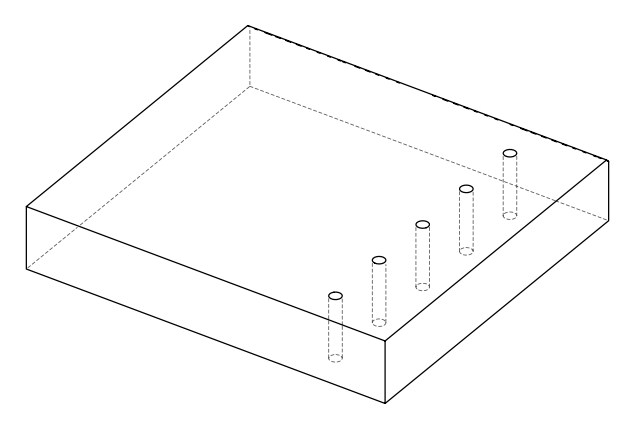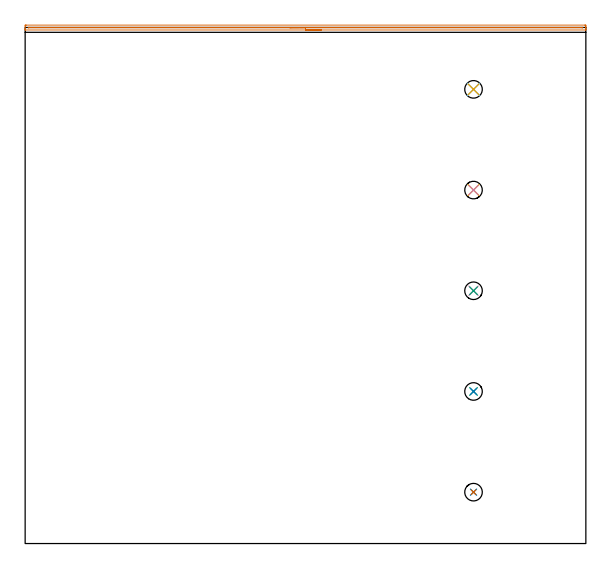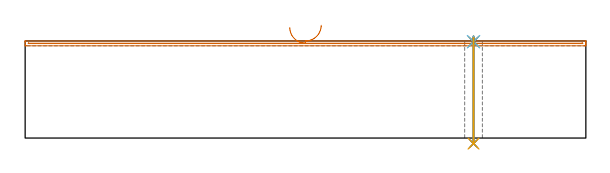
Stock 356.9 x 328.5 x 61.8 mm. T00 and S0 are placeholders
(PLAN: 11 operations, 2 tool changes, 7.4 min)
(1 AREA_MILL | FG_CHAMFER_SURFACE | UGT0205_001 | 5.85 min | 1720 mm3)
(2 SPOT_DRILL | STEP1HOLE | NXT0321_9005460120000 | 0.03 min | 1 mm3)
(3 SPOT_DRILL_1 | STEP1HOLE_1 | NXT0321_9005460120000 | 0.03 min | 1 mm3)
(4 SPOT_DRILL_2 | STEP1HOLE_2 | NXT0321_9005460120000 | 0.03 min | 1 mm3)
(5 SPOT_DRILL_3 | STEP1HOLE_3 | NXT0321_9005460120000 | 0.03 min | 1 mm3)
(6 SPOT_DRILL_4 | STEP1HOLE_4 | NXT0321_9005460120000 | 0.03 min | 3 mm3)
(7 DRILL_THROUGH_HOLE_INTO_CENTER | STEP1HOLE | NXT0301_083 | 0.27 min | 6068 mm3)
(8 DRILL_THROUGH_HOLE_INTO_CENTER_1 | STEP1HOLE_1 | NXT0301_083 | 0.27 min | 6071 mm3)
(9 DRILL_THROUGH_HOLE_INTO_CENTER_2 | STEP1HOLE_2 | NXT0301_083 | 0.27 min | 6069 mm3)
(10 DRILL_THROUGH_HOLE_INTO_CENTER_3 | STEP1HOLE_3 | NXT0301_083 | 0.27 min | 6069 mm3)
(11 DRILL_THROUGH_HOLE_INTO_CENTER_4 | STEP1HOLE_4 | NXT0301_083 | 0.27 min | 6070 mm3)
(TOOL UGT0205_001 | Chamfer Mill 20 x 3 x 45 deg. | D20 FL50 Z2)
(TOOL NXT0321_9005460120000 | NC Spot Drill, 142deg, 12mm, Carbide, Uncoated | D12 PA142 FL30 Z2)
(TOOL NXT0301_083 | Carbide Drill 11.2mm [860.1-1120-056A1-MM 2214] | D11.2 PA140 FL72 Z2)
(OP 1 AREA_MILL)
G17 G21 G94 G90
T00 M6
G54
G17 G0 G90 X188.45 Y326.9 S1061 M3
G43 Z71.8 H0
G94 G1 X188.412 Z70.928 F250.
X188.298 Z70.063
X188.109 Z69.212
X187.847 Z68.38
X187.513 Z67.574
X187.11 Z66.8
X186.641 Z66.064
X186.11 Z65.372
X185.521 Z64.729
X184.878 Z64.14
X184.186 Z63.608
X183.45 Z63.14
X182.676 Z62.737
X181.87 Z62.403
X181.038 Z62.141
X180.186 Z61.952
X179.322 Z61.838
X178.45 Z61.8
X0.175
X0.01 Y326.903 Z61.788
X0.002 Y326.996 Z61.696
X0. Y327.095 Z61.604
Y327.338 Z61.362
Y328.016 Z60.678
Y329.223 Z59.474
X0.004 Y329.751 Z58.944
X0.01 Y329.993 Z58.701
X0.366 Y329.998 Z58.7
X0.622 Y330.
X356.278
X356.534 Y329.998
X356.89 Y329.993 Z58.701
X356.9 Y329.751 Z58.944
Y329.223 Z59.474
Y328.883 Z59.812
Y328.356 Z60.34
Y328.016 Z60.678
Y327.338 Z61.362
Y327.095 Z61.604
X356.898 Y326.996 Z61.696
X356.89 Y326.903 Z61.788
X356.725 Y326.9 Z61.8
X178.45
Y328.314 Z60.386
X2.409 Y328.315 Z60.385
X2.1 Y328.316 Z60.384
X2.039 Y328.319 Z60.381
X2.014 Y328.321 Z60.379
X2.01 Y328.332 Z60.368
X2.007 Y328.406 Z60.294
X2.022 Y328.579 Z60.121
X2.204 Y328.582 Z60.118
X2.409 Y328.584 Z60.116
X2.716 Y328.586 Z60.114
X2.996
X354.491 Y328.585 Z60.115
X354.8 Y328.584 Z60.116
X354.861 Y328.581 Z60.119
X354.886 Y328.579 Z60.121
X354.89 Y328.568 Z60.132
X354.897 Y328.49 Z60.21
X354.891 Y328.34 Z60.36
X354.89 Y328.321 Z60.379
X354.858 Y328.319 Z60.381
X354.771 Y328.317 Z60.383
X354.491 Y328.315 Z60.385
X354.184 Y328.314 Z60.386
X178.45
X177.578 Z60.424
X176.713 Z60.538
X175.862 Z60.727
X175.03 Z60.989
X174.224 Z61.323
X173.45 Z61.726
X172.714 Z62.194
X172.022 Z62.725
X171.379 Z63.315
X170.79 Z63.958
X170.258 Z64.65
X169.79 Z65.386
X169.387 Z66.16
X169.053 Z66.966
X168.791 Z67.798
X168.602 Z68.649
X168.488 Z69.514
X168.45 Z70.386
G0 Z71.8
M5
M2
(OP 2 SPOT_DRILL)
G17 G21 G94 G90
T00 M6
G54
G17 G0 G90 X285.4 Y32.7 S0 M3
G43 Z71.8 H0
G94 G81 G98 Z61.318 F250. R64.8
G80
M5
M2
(OP 3 SPOT_DRILL_1)
G17 G21 G94 G90
T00 M6
G54
G17 G0 G90 X285.4 Y96.8 S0 M3
G43 Z71.8 H0
G94 G81 G98 Z61.318 F250. R64.8
G80
M5
M2
(OP 4 SPOT_DRILL_2)
G17 G21 G94 G90
T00 M6
G54
G17 G0 G90 X285.4 Y160.9 S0 M3
G43 Z71.8 H0
G94 G81 G98 Z61.318 F250. R64.8
G80
M5
M2
(OP 5 SPOT_DRILL_3)
G17 G21 G94 G90
T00 M6
G54
G17 G0 G90 X285.4 Y225. S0 M3
G43 Z71.8 H0
G94 G81 G98 Z61.318 F250. R64.8
G80
M5
M2
(OP 6 SPOT_DRILL_4)
G17 G21 G94 G90
T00 M6
G54
G17 G0 G90 X285.4 Y289.1 S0 M3
G43 Z71.8 H0
G94 G81 G98 Z61.318 F250. R64.8
G80
M5
M2
(OP 7 DRILL_THROUGH_HOLE_INTO_CENTER)
G17 G21 G94 G90
T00 M6
G54
G17 G0 G90 X285.4 Y32.7 S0 M3
G43 Z71.8 H1
G94 G73 G98 Z-3.538 F250. Q10.89 R63.8
G80
M5
M2
(OP 8 DRILL_THROUGH_HOLE_INTO_CENTER_1)
G17 G21 G94 G90
T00 M6
G54
G17 G0 G90 X285.4 Y96.8 S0 M3
G43 Z71.8 H1
G94 G73 G98 Z-3.538 F250. Q10.89 R63.8
G80
M5
M2
(OP 9 DRILL_THROUGH_HOLE_INTO_CENTER_2)
G17 G21 G94 G90
T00 M6
G54
G17 G0 G90 X285.4 Y160.9 S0 M3
G43 Z71.8 H1
G94 G73 G98 Z-3.538 F250. Q10.89 R63.8
G80
M5
M2
(OP 10 DRILL_THROUGH_HOLE_INTO_CENTER_3)
G17 G21 G94 G90
T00 M6
G54
G17 G0 G90 X285.4 Y225. S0 M3
G43 Z71.8 H1
G94 G73 G98 Z-3.538 F250. Q10.89 R63.8
G80
M5
M2
(OP 11 DRILL_THROUGH_HOLE_INTO_CENTER_4)
G17 G21 G94 G90
T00 M6
G54
G17 G0 G90 X285.4 Y289.1 S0 M3
G43 Z71.8 H1
G94 G73 G98 Z-3.538 F250. Q10.89 R63.8
G80
M5
M2
